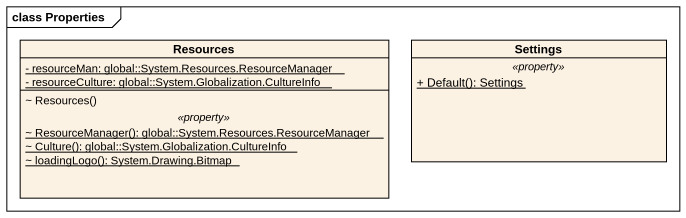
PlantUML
@startuml
mainframe class Properties
hide circle
hide empty members
skinparam classAttributeIconSize 0
class Resources {
  {static} - resourceMan: global::System.Resources.ResourceManager
  {static} - resourceCulture: global::System.Globalization.CultureInfo
  --
  ~ Resources()
  .. <<property>> ..
  {static} ~ ResourceManager(): global::System.Resources.ResourceManager
  {static} ~ Culture(): global::System.Globalization.CultureInfo
  {static} ~ loadingLogo(): System.Drawing.Bitmap
}
class Settings {
  .. <<property>> ..
  {static} + Default(): Settings
}
@enduml
